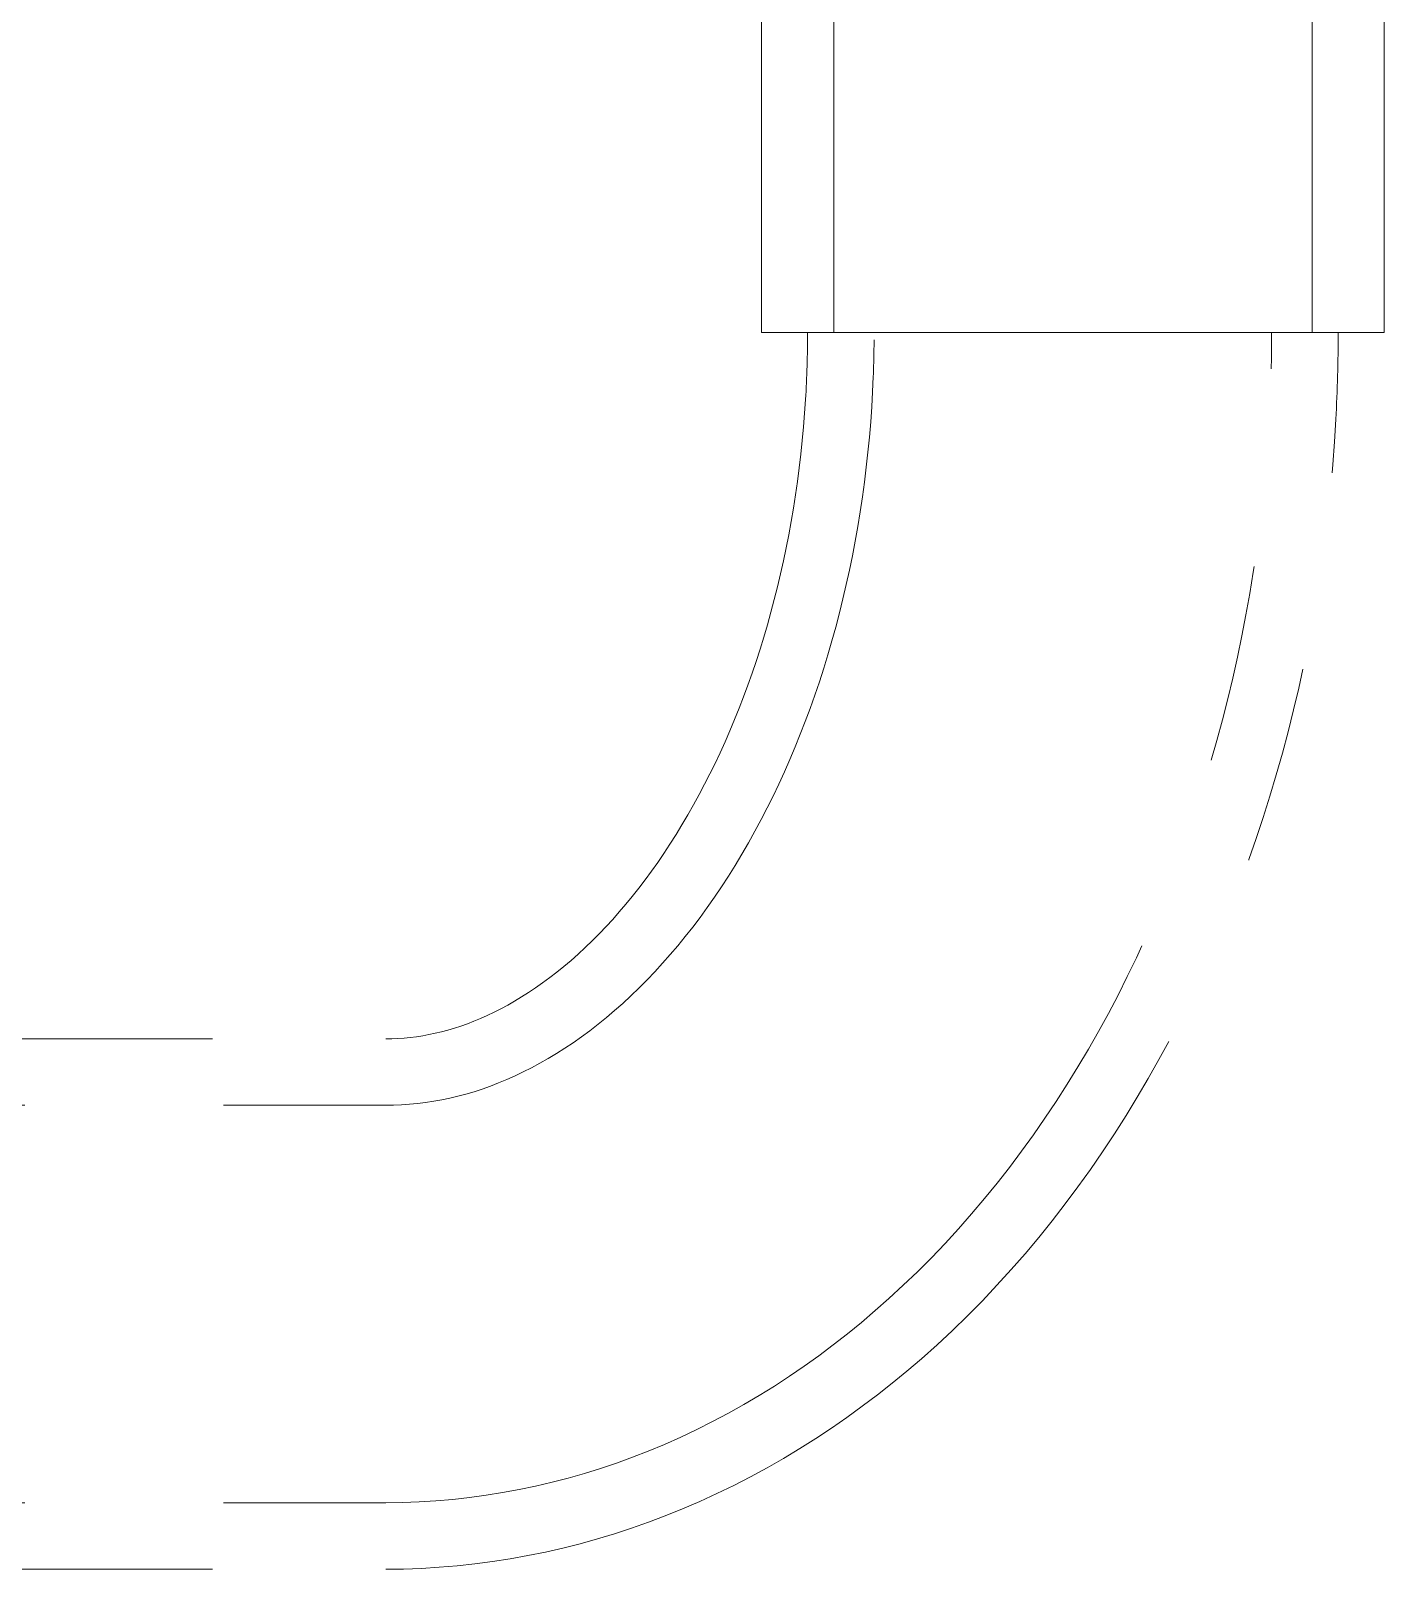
# Model space of a CAD drawing. Header units: millimetres. Extents: x -46397 to 283259, y -8690 to 23983.
# Drawn here: x 188811 to 188896.2, y 1554.6 to 1651.4 of the extents above; entities that cross this region are included whole.
import ezdxf

# ---------------------------------------------------------------- set-up
doc = ezdxf.new("R2010")
doc.units = ezdxf.units.MM
doc.linetypes.add('CENTER', pattern=[2, 1.25, -0.25, 0.25, -0.25])
doc.layers.add('mDƯỜNG TÂM', color=8, linetype='CENTER', lineweight=0)

# ---------------------------------------------------------------- blocks, each defined once
blk = doc.blocks.new('ggd')
at = {"layer": 'mDƯỜNG TÂM', "color": 8, "ltscale": 50, "extrusion": (6.89019e-16, 1, 0)}
for p, q in [((739.608, 1574.211), (739.608, 1621.253)), ((744.155, 1574.211), (744.155, 1621.253)), ((774.263, 1574.211), (774.263, 1621.253)), ((778.81, 1574.211), (778.81, 1621.253)), ((778.81, 1574.211), (739.608, 1574.211)), ((642.544, 1529.728), (715.946, 1529.728)), ((630.735, 1525.541), (715.946, 1525.541)), ((630.735, 1500.514), (715.946, 1500.514)), ((642.544, 1496.328), (715.946, 1496.328))]:
    blk.add_line(p, q, dxfattribs=at)
at = {"layer": 'mDƯỜNG TÂM', "color": 8, "ltscale": 50}
for points, knots in [([(715.946, 1496.328), (721.954, 1496.328), (727.949, 1497.496), (739.43, 1501.981), (744.868, 1505.387), (754.983, 1514.223), (759.532, 1519.826), (767, 1532.282), (769.924, 1539.141), (774.104, 1553.556), (775.359, 1561.115), (775.861, 1570.563), (775.909, 1572.387), (775.909, 1574.211)], [3.327667, 3.327667, 3.327667, 3.327667, 3.597156, 3.597156, 3.881016, 3.881016, 4.195175, 4.195175, 4.509334, 4.509334, 4.823494, 4.823494, 4.898463, 4.898463, 4.898463, 4.898463]), ([(715.946, 1529.728), (718.003, 1529.728), (720.085, 1530.16), (724.6, 1532.234), (727.025, 1533.911), (731.632, 1538.645), (733.803, 1541.598), (737.503, 1548.491), (739.052, 1552.38), (741.352, 1560.815), (742.1, 1565.36), (742.466, 1571.388), (742.509, 1572.799), (742.509, 1574.211)], [3.327667, 3.327667, 3.327667, 3.327667, 3.641826, 3.641826, 3.955985, 3.955985, 4.249173, 4.249173, 4.530392, 4.530392, 4.812699, 4.812699, 4.898463, 4.898463, 4.898463, 4.898463]), ([(715.946, 1500.514), (721.584, 1500.514), (727.211, 1501.642), (737.99, 1505.983), (743.102, 1509.279), (752.511, 1517.78), (756.722, 1523.113), (763.643, 1535.018), (766.356, 1541.594), (770.197, 1555.435), (771.324, 1562.702), (771.693, 1571.419), (771.722, 1572.815), (771.722, 1574.211)], [3.327667, 3.327667, 3.327667, 3.327667, 3.605134, 3.605134, 3.896186, 3.896186, 4.210345, 4.210345, 4.524504, 4.524504, 4.838663, 4.838663, 4.898463, 4.898463, 4.898463, 4.898463]), ([(715.946, 1525.541), (718.623, 1525.541), (721.319, 1526.119), (726.862, 1528.666), (729.703, 1530.661), (735.02, 1536.124), (737.491, 1539.536), (741.624, 1547.403), (743.31, 1551.811), (745.724, 1561.274), (746.452, 1566.327), (746.678, 1572.356), (746.696, 1573.284), (746.696, 1574.211)], [3.327667, 3.327667, 3.327667, 3.327667, 3.641826, 3.641826, 3.955985, 3.955985, 4.259416, 4.259416, 4.552218, 4.552218, 4.845318, 4.845318, 4.898463, 4.898463, 4.898463, 4.898463])]:
    blk.add_open_spline(points, degree=3, knots=knots, dxfattribs=at)

msp = doc.modelspace()

# ---------------------------------------------------------------- block references
msp.add_blockref('ggd', (188117.395, 58.23, -1.499))

doc.saveas('drawing.dxf')
